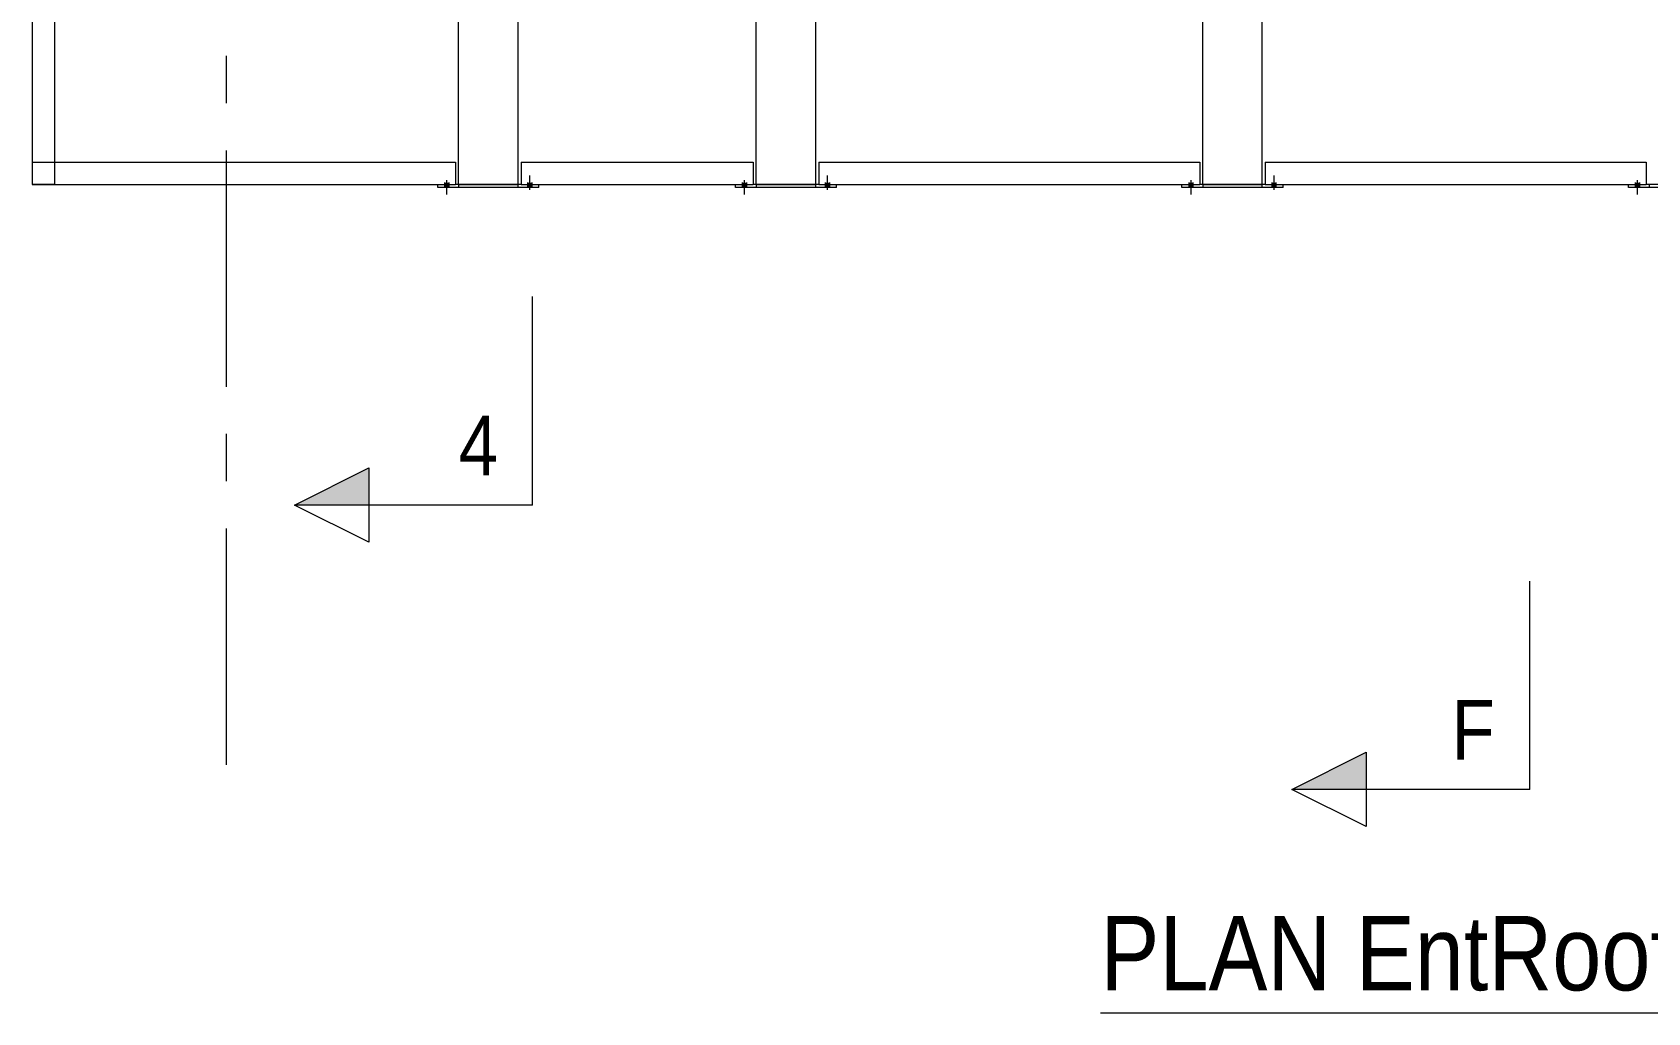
# Model space of a CAD drawing. Header units: millimetres. Extents: x -220592 to 404889, y -217665 to 38245.
# Drawn here: x 7553.5 to 7607.8, y -48186.1 to -48153.1 of the extents above; entities that cross this region are included whole.
import ezdxf

# ---------------------------------------------------------------- set-up
doc = ezdxf.new("R2010")
doc.units = ezdxf.units.MM
doc.linetypes.add('XKITLINE00', pattern=[0])
doc.layers.add('000 - 0_HIDE_OBJ_FRAMING_DEF_SUB_1', color=7, linetype='Continuous')
for name, color, linetype, lineweight in [('OtherObjectType', 7, 'Continuous', 0), ('S-GRID', 7, 'Continuous', 0), ('Section', 7, 'Continuous', 0)]:
    doc.layers.add(name, color=color, linetype=linetype, lineweight=lineweight)
doc.styles.add('ARIAL', font='arial.ttf')

# ---------------------------------------------------------------- blocks, each defined once
blk = doc.blocks.new('*A13469')
at = {"layer": 'S-GRID', "color": 7, "linetype": 'XKITLINE00', "lineweight": 0}
for p, q in [((-177.593349, 54.708905), (-177.593349, 56.296405)), ((-177.593349, 45.183905), (-177.593349, 53.121405)), ((-177.593349, 42.008905), (-177.593349, 43.596405)), ((-177.593349, 32.483905), (-177.593349, 40.421405))]:
    blk.add_line(p, q, dxfattribs=at)
blk = doc.blocks.new('*A13655')
at = {"layer": '000 - 0_HIDE_OBJ_FRAMING_DEF_SUB_1', "color": 7, "linetype": 'XKITLINE00', "lineweight": 0}
for p, q in [((-170.502542, 51.874805), (-170.502542, 51.974805)), ((-167.102542, 51.874805), (-170.502542, 51.874805)), ((-167.702542, 51.974805), (-169.902542, 51.974805)), ((-169.802542, 51.974805), (-169.802542, 51.874805)), ((-167.802542, 51.874805), (-167.802542, 51.974805)), ((-167.102542, 51.874805), (-167.102542, 51.974805))]:
    blk.add_line(p, q, dxfattribs=at)
blk = doc.blocks.new('*A13656')
at = {"layer": '000 - 0_HIDE_OBJ_FRAMING_DEF_SUB_1', "color": 7, "linetype": 'XKITLINE00', "lineweight": 0}
for p, q in [((-167.702542, 52.724805), (-167.702542, 51.974805)), ((-167.702542, 52.724805), (-159.902542, 52.724805)), ((-159.902542, 52.724805), (-159.902542, 51.974805)), ((-167.702542, 51.974805), (-159.902542, 51.974805))]:
    blk.add_line(p, q, dxfattribs=at)
blk = doc.blocks.new('*A13770')
at = {"layer": '000 - 0_HIDE_OBJ_FRAMING_DEF_SUB_1', "color": 7, "linetype": 'XKITLINE00', "lineweight": 0}
for p, q in [((-183.370549, 70.088511), (-184.120549, 70.088511)), ((-184.120549, 70.088511), (-184.120549, 51.974811)), ((-183.370549, 70.088511), (-183.370549, 51.974811)), ((-183.370549, 51.974811), (-184.120549, 51.974811))]:
    blk.add_line(p, q, dxfattribs=at)
blk = doc.blocks.new('*A13775')
at = {"layer": '000 - 0_HIDE_OBJ_FRAMING_DEF_SUB_1', "color": 7, "linetype": 'XKITLINE00', "lineweight": 0}
for p, q in [((-169.802542, 66.825501), (-169.802542, 67.320789)), ((-167.802542, 66.825501), (-167.802542, 67.320789)), ((-169.802542, 65.505044), (-169.802542, 66.115723)), ((-167.802542, 65.557215), (-167.802542, 66.175501)), ((-169.802542, 51.974805), (-169.802542, 65.483231)), ((-167.802542, 51.974805), (-167.802542, 65.535304)), ((-169.802542, 51.974805), (-167.802542, 51.974805))]:
    blk.add_line(p, q, dxfattribs=at)
blk = doc.blocks.new('*A13797')
at = {"layer": '000 - 0_HIDE_OBJ_FRAMING_DEF_SUB_1', "color": 7, "linetype": 'XKITLINE00', "lineweight": 0}
for p, q in [((-184.120542, 52.724805), (-184.120542, 51.974805)), ((-184.120542, 52.724805), (-169.902542, 52.724805)), ((-169.902542, 52.724805), (-169.902542, 51.974805)), ((-184.120542, 51.974805), (-169.902542, 51.974805))]:
    blk.add_line(p, q, dxfattribs=at)
blk = doc.blocks.new('*A13798')
at = {"layer": '000 - 0_HIDE_OBJ_FRAMING_DEF_SUB_1'}
for points in [[(-170.133, 52.04), (-170.133, 51.975), (-170.273, 51.975), (-170.273, 52.04)], [(-170.133, 52.04), (-170.133, 51.975), (-170.273, 51.975), (-170.273, 52.04)], [(-170.133, 51.975), (-170.133, 51.875), (-170.273, 51.875), (-170.273, 51.975)], [(-170.133, 51.975), (-170.133, 51.875), (-170.273, 51.875), (-170.273, 51.975)]]:
    blk.add_hatch(color=7, dxfattribs=at).paths.add_polyline_path(points, flags=17)
at = {"layer": '000 - 0_HIDE_OBJ_FRAMING_DEF_SUB_1', "color": 7, "linetype": 'XKITLINE00', "lineweight": 0}
for p, q in [((-170.203, 52.119), (-170.203, 51.64)), ((-170.203, 52.119), (-170.203, 51.64)), ((-170.273, 52.04), (-170.273, 51.975)), ((-170.273, 52.04), (-170.273, 51.975)), ((-170.273, 51.975), (-170.273, 51.875)), ((-170.273, 51.975), (-170.273, 51.875)), ((-170.133, 52.04), (-170.133, 51.975)), ((-170.133, 52.04), (-170.133, 51.975)), ((-170.133, 51.975), (-170.133, 51.875)), ((-170.133, 51.975), (-170.133, 51.875))]:
    blk.add_line(p, q, dxfattribs=at)
blk = doc.blocks.new('*A13833')
at = {"layer": '000 - 0_HIDE_OBJ_FRAMING_DEF_SUB_1', "color": 7, "linetype": 'XKITLINE00', "lineweight": 0}
for p, q in [((-145.502542, 51.874805), (-145.502542, 51.974805)), ((-142.102542, 51.874805), (-145.502542, 51.874805)), ((-142.702542, 51.974805), (-144.902542, 51.974805)), ((-144.802542, 51.974805), (-144.802542, 51.874805)), ((-142.802542, 51.874805), (-142.802542, 51.974805)), ((-142.102542, 51.874805), (-142.102542, 51.974805))]:
    blk.add_line(p, q, dxfattribs=at)
blk = doc.blocks.new('*A13846')
at = {"layer": '000 - 0_HIDE_OBJ_FRAMING_DEF_SUB_1', "color": 7, "linetype": 'XKITLINE00', "lineweight": 0}
for p, q in [((-142.702542, 52.724805), (-142.702542, 51.974805)), ((-142.702542, 52.724805), (-129.902542, 52.724805)), ((-129.902542, 52.724805), (-129.902542, 51.974805)), ((-142.702542, 51.974805), (-129.902542, 51.974805))]:
    blk.add_line(p, q, dxfattribs=at)
blk = doc.blocks.new('*A13848')
at = {"layer": '000 - 0_HIDE_OBJ_FRAMING_DEF_SUB_1'}
for points in [[(-130.133, 52.04), (-130.133, 51.975), (-130.273, 51.975), (-130.273, 52.04)], [(-130.133, 52.04), (-130.133, 51.975), (-130.273, 51.975), (-130.273, 52.04)], [(-130.133, 51.975), (-130.133, 51.875), (-130.273, 51.875), (-130.273, 51.975)], [(-130.133, 51.975), (-130.133, 51.875), (-130.273, 51.875), (-130.273, 51.975)]]:
    blk.add_hatch(color=7, dxfattribs=at).paths.add_polyline_path(points, flags=17)
at = {"layer": '000 - 0_HIDE_OBJ_FRAMING_DEF_SUB_1', "color": 7, "linetype": 'XKITLINE00', "lineweight": 0}
for p, q in [((-130.203, 52.119), (-130.203, 51.64)), ((-130.203, 52.119), (-130.203, 51.64)), ((-130.273, 52.04), (-130.273, 51.975)), ((-130.273, 52.04), (-130.273, 51.975)), ((-130.273, 51.975), (-130.273, 51.875)), ((-130.273, 51.975), (-130.273, 51.875)), ((-130.133, 52.04), (-130.133, 51.975)), ((-130.133, 52.04), (-130.133, 51.975)), ((-130.133, 51.975), (-130.133, 51.875)), ((-130.133, 51.975), (-130.133, 51.875))]:
    blk.add_line(p, q, dxfattribs=at)
blk = doc.blocks.new('*A13850')
at = {"layer": '000 - 0_HIDE_OBJ_FRAMING_DEF_SUB_1', "color": 7, "linetype": 'XKITLINE00', "lineweight": 0}
for p, q in [((-130.502542, 51.874805), (-130.502542, 51.974805)), ((-128.985598, 51.874805), (-130.502542, 51.874805)), ((-127.702542, 51.974805), (-129.902542, 51.974805)), ((-129.802542, 51.974805), (-129.802542, 51.874805)), ((-127.802542, 51.874805), (-127.802542, 51.974805)), ((-127.102542, 51.874805), (-127.102542, 51.974805))]:
    blk.add_line(p, q, dxfattribs=at)
blk = doc.blocks.new('*A13887')
at = {"layer": '000 - 0_HIDE_OBJ_FRAMING_DEF_SUB_1', "color": 7, "linetype": 'XKITLINE00', "lineweight": 0}
for p, q in [((-144.802542, 66.825501), (-144.802542, 67.320789)), ((-142.802542, 66.825501), (-142.802542, 67.320789)), ((-144.802542, 66.032507), (-144.802542, 66.175501)), ((-144.802542, 51.974805), (-144.802542, 65.691525)), ((-142.802542, 51.974805), (-142.802542, 65.743599)), ((-144.802542, 51.974805), (-142.802542, 51.974805))]:
    blk.add_line(p, q, dxfattribs=at)
blk = doc.blocks.new('*A13888')
at = {"layer": '000 - 0_HIDE_OBJ_FRAMING_DEF_SUB_1', "color": 7, "linetype": 'XKITLINE00', "lineweight": 0}
for p, q in [((-159.802542, 66.825501), (-159.802542, 67.320789)), ((-157.802542, 66.825501), (-157.802542, 67.320789)), ((-159.802542, 66.032507), (-159.802542, 66.175501)), ((-159.802542, 51.974805), (-159.802542, 65.691525)), ((-157.802542, 51.974805), (-157.802542, 65.743599)), ((-159.802542, 51.974805), (-157.802542, 51.974805))]:
    blk.add_line(p, q, dxfattribs=at)
blk = doc.blocks.new('*A13914')
at = {"layer": '000 - 0_HIDE_OBJ_FRAMING_DEF_SUB_1'}
for points in [[(-160.133, 52.04), (-160.133, 51.975), (-160.273, 51.975), (-160.273, 52.04)], [(-160.133, 52.04), (-160.133, 51.975), (-160.273, 51.975), (-160.273, 52.04)], [(-160.133, 51.975), (-160.133, 51.875), (-160.273, 51.875), (-160.273, 51.975)], [(-160.133, 51.975), (-160.133, 51.875), (-160.273, 51.875), (-160.273, 51.975)]]:
    blk.add_hatch(color=7, dxfattribs=at).paths.add_polyline_path(points, flags=17)
at = {"layer": '000 - 0_HIDE_OBJ_FRAMING_DEF_SUB_1', "color": 7, "linetype": 'XKITLINE00', "lineweight": 0}
for p, q in [((-160.203, 52.119), (-160.203, 51.64)), ((-160.203, 52.119), (-160.203, 51.64)), ((-160.273, 52.04), (-160.273, 51.975)), ((-160.273, 52.04), (-160.273, 51.975)), ((-160.273, 51.975), (-160.273, 51.875)), ((-160.273, 51.975), (-160.273, 51.875)), ((-160.133, 52.04), (-160.133, 51.975)), ((-160.133, 52.04), (-160.133, 51.975)), ((-160.133, 51.975), (-160.133, 51.875)), ((-160.133, 51.975), (-160.133, 51.875))]:
    blk.add_line(p, q, dxfattribs=at)
blk = doc.blocks.new('*A13915')
at = {"layer": '000 - 0_HIDE_OBJ_FRAMING_DEF_SUB_1'}
for points in [[(-167.473, 51.975), (-167.473, 52.04), (-167.333, 52.04), (-167.333, 51.975)], [(-167.473, 51.975), (-167.473, 52.04), (-167.333, 52.04), (-167.333, 51.975)], [(-167.473, 51.875), (-167.473, 51.975), (-167.333, 51.975), (-167.333, 51.875)], [(-167.473, 51.875), (-167.473, 51.975), (-167.333, 51.975), (-167.333, 51.875)]]:
    blk.add_hatch(color=7, dxfattribs=at).paths.add_polyline_path(points, flags=17)
at = {"layer": '000 - 0_HIDE_OBJ_FRAMING_DEF_SUB_1', "color": 7, "linetype": 'XKITLINE00', "lineweight": 0}
for p, q in [((-167.403, 51.796), (-167.403, 52.275)), ((-167.403, 51.796), (-167.403, 52.275)), ((-167.473, 51.975), (-167.473, 52.04)), ((-167.473, 51.975), (-167.473, 52.04)), ((-167.473, 51.875), (-167.473, 51.975)), ((-167.473, 51.875), (-167.473, 51.975)), ((-167.333, 51.975), (-167.333, 52.04)), ((-167.333, 51.975), (-167.333, 52.04)), ((-167.333, 51.875), (-167.333, 51.975)), ((-167.333, 51.875), (-167.333, 51.975))]:
    blk.add_line(p, q, dxfattribs=at)
blk = doc.blocks.new('*A13916')
at = {"layer": '000 - 0_HIDE_OBJ_FRAMING_DEF_SUB_1', "color": 7, "linetype": 'XKITLINE00', "lineweight": 0}
for p, q in [((-160.502542, 51.874805), (-160.502542, 51.974805)), ((-157.102542, 51.874805), (-160.502542, 51.874805)), ((-157.702542, 51.974805), (-159.902542, 51.974805)), ((-159.802542, 51.974805), (-159.802542, 51.874805)), ((-157.802542, 51.874805), (-157.802542, 51.974805)), ((-157.102542, 51.874805), (-157.102542, 51.974805))]:
    blk.add_line(p, q, dxfattribs=at)
blk = doc.blocks.new('*A13917')
at = {"layer": '000 - 0_HIDE_OBJ_FRAMING_DEF_SUB_1', "color": 7, "linetype": 'XKITLINE00', "lineweight": 0}
for p, q in [((-157.702542, 52.724805), (-157.702542, 51.974805)), ((-157.702542, 52.724805), (-144.902542, 52.724805)), ((-144.902542, 52.724805), (-144.902542, 51.974805)), ((-157.702542, 51.974805), (-144.902542, 51.974805))]:
    blk.add_line(p, q, dxfattribs=at)
blk = doc.blocks.new('*A13918')
at = {"layer": '000 - 0_HIDE_OBJ_FRAMING_DEF_SUB_1'}
for points in [[(-145.133, 52.04), (-145.133, 51.975), (-145.273, 51.975), (-145.273, 52.04)], [(-145.133, 52.04), (-145.133, 51.975), (-145.273, 51.975), (-145.273, 52.04)], [(-145.133, 51.975), (-145.133, 51.875), (-145.273, 51.875), (-145.273, 51.975)], [(-145.133, 51.975), (-145.133, 51.875), (-145.273, 51.875), (-145.273, 51.975)]]:
    blk.add_hatch(color=7, dxfattribs=at).paths.add_polyline_path(points, flags=17)
at = {"layer": '000 - 0_HIDE_OBJ_FRAMING_DEF_SUB_1', "color": 7, "linetype": 'XKITLINE00', "lineweight": 0}
for p, q in [((-145.203, 52.119), (-145.203, 51.64)), ((-145.203, 52.119), (-145.203, 51.64)), ((-145.273, 52.04), (-145.273, 51.975)), ((-145.273, 52.04), (-145.273, 51.975)), ((-145.273, 51.975), (-145.273, 51.875)), ((-145.273, 51.975), (-145.273, 51.875)), ((-145.133, 52.04), (-145.133, 51.975)), ((-145.133, 52.04), (-145.133, 51.975)), ((-145.133, 51.975), (-145.133, 51.875)), ((-145.133, 51.975), (-145.133, 51.875))]:
    blk.add_line(p, q, dxfattribs=at)
blk = doc.blocks.new('*A13919')
at = {"layer": '000 - 0_HIDE_OBJ_FRAMING_DEF_SUB_1'}
for points in [[(-157.473, 51.975), (-157.473, 52.04), (-157.333, 52.04), (-157.333, 51.975)], [(-157.473, 51.975), (-157.473, 52.04), (-157.333, 52.04), (-157.333, 51.975)], [(-157.473, 51.875), (-157.473, 51.975), (-157.333, 51.975), (-157.333, 51.875)], [(-157.473, 51.875), (-157.473, 51.975), (-157.333, 51.975), (-157.333, 51.875)]]:
    blk.add_hatch(color=7, dxfattribs=at).paths.add_polyline_path(points, flags=17)
at = {"layer": '000 - 0_HIDE_OBJ_FRAMING_DEF_SUB_1', "color": 7, "linetype": 'XKITLINE00', "lineweight": 0}
for p, q in [((-157.403, 51.796), (-157.403, 52.275)), ((-157.403, 51.796), (-157.403, 52.275)), ((-157.473, 51.975), (-157.473, 52.04)), ((-157.473, 51.975), (-157.473, 52.04)), ((-157.473, 51.875), (-157.473, 51.975)), ((-157.473, 51.875), (-157.473, 51.975)), ((-157.333, 51.975), (-157.333, 52.04)), ((-157.333, 51.975), (-157.333, 52.04)), ((-157.333, 51.875), (-157.333, 51.975)), ((-157.333, 51.875), (-157.333, 51.975))]:
    blk.add_line(p, q, dxfattribs=at)
blk = doc.blocks.new('*A13961')
at = {"layer": '000 - 0_HIDE_OBJ_FRAMING_DEF_SUB_1'}
for points in [[(-142.473, 51.975), (-142.473, 52.04), (-142.333, 52.04), (-142.333, 51.975)], [(-142.473, 51.975), (-142.473, 52.04), (-142.333, 52.04), (-142.333, 51.975)], [(-142.473, 51.875), (-142.473, 51.975), (-142.333, 51.975), (-142.333, 51.875)], [(-142.473, 51.875), (-142.473, 51.975), (-142.333, 51.975), (-142.333, 51.875)]]:
    blk.add_hatch(color=7, dxfattribs=at).paths.add_polyline_path(points, flags=17)
at = {"layer": '000 - 0_HIDE_OBJ_FRAMING_DEF_SUB_1', "color": 7, "linetype": 'XKITLINE00', "lineweight": 0}
for p, q in [((-142.403, 51.796), (-142.403, 52.275)), ((-142.403, 51.796), (-142.403, 52.275)), ((-142.473, 51.975), (-142.473, 52.04)), ((-142.473, 51.975), (-142.473, 52.04)), ((-142.473, 51.875), (-142.473, 51.975)), ((-142.473, 51.875), (-142.473, 51.975)), ((-142.333, 51.975), (-142.333, 52.04)), ((-142.333, 51.975), (-142.333, 52.04)), ((-142.333, 51.875), (-142.333, 51.975)), ((-142.333, 51.875), (-142.333, 51.975))]:
    blk.add_line(p, q, dxfattribs=at)
blk = doc.blocks.new('*A16804')
at = {"layer": 'OtherObjectType', "color": 7, "linetype": 'XKITLINE00', "lineweight": 0}
blk.add_line((-148.237134, 24.156505), (-77.971264, 24.156505), dxfattribs=at)
at = {"layer": 'OtherObjectType', "color": 7, "style": 'ARIAL', "width": 0.85}
blk.add_text('PLAN EntRoof+106.44', height=2.5, dxfattribs=at).set_placement((-148.237134, 24.906505))
blk = doc.blocks.new('*A16807')
at = {"layer": 'Section'}
for points in [[(-139.313, 111.983), (-141.813, 113.233), (-139.313, 113.233)], [(-139.313, 31.657), (-141.813, 31.657), (-139.313, 32.907)]]:
    blk.add_hatch(color=7, dxfattribs=at).paths.add_polyline_path(points, flags=17)
at = {"layer": 'Section', "color": 7, "linetype": 'XKITLINE00', "lineweight": 0}
for p, q in [((-141.813, 113.233), (-139.313, 114.483)), ((-139.313, 111.983), (-139.313, 114.483)), ((-141.813, 113.233), (-139.313, 111.983)), ((-133.813, 113.233), (-141.813, 113.233)), ((-133.813, 113.233), (-133.813, 106.233)), ((-133.813, 31.657), (-133.813, 38.657)), ((-141.813, 31.657), (-139.313, 32.907)), ((-139.313, 32.907), (-139.313, 30.407)), ((-139.313, 30.407), (-141.813, 31.657)), ((-133.813, 31.657), (-141.813, 31.657))]:
    blk.add_line(p, q, dxfattribs=at)
at = {"layer": 'Section', "color": 7, "style": 'ARIAL', "width": 0.85}
for p in [(-136.442, 110.233), (-136.442, 32.657)]:
    blk.add_text('F', height=2, dxfattribs=at).set_placement(p)
blk = doc.blocks.new('*A16808')
at = {"layer": 'Section'}
blk.add_hatch(color=7, dxfattribs=at).paths.add_polyline_path([(-172.813, 41.211), (-175.313, 41.211), (-172.813, 42.461)], flags=17)
at = {"layer": 'Section', "color": 7, "linetype": 'XKITLINE00', "lineweight": 0}
for p, q in [((-167.313, 41.211), (-167.313, 48.211)), ((-175.313, 41.211), (-172.813, 42.461)), ((-172.813, 42.461), (-172.813, 39.961)), ((-172.813, 39.961), (-175.313, 41.211)), ((-167.313, 41.211), (-175.313, 41.211))]:
    blk.add_line(p, q, dxfattribs=at)
at = {"layer": 'Section', "color": 7, "style": 'ARIAL', "width": 0.85}
blk.add_text('4', height=2, dxfattribs=at).set_placement((-169.797, 42.211))

msp = doc.modelspace()

# ---------------------------------------------------------------- block references
at = {"color": 7, "lineweight": 0}
for name in ['*A13469', '*A16807', '*A13770', '*A13775', '*A13888', '*A13887', '*A13797', '*A13656', '*A13915', '*A13917', '*A13919', '*A13846', '*A13961', '*A13655', '*A13798', '*A13916', '*A13914', '*A13833', '*A13918', '*A13850', '*A13848', '*A16808', '*A16804']:
    msp.add_blockref(name, (7737.6457, -48210.2152), dxfattribs=at)

doc.saveas('drawing.dxf')
